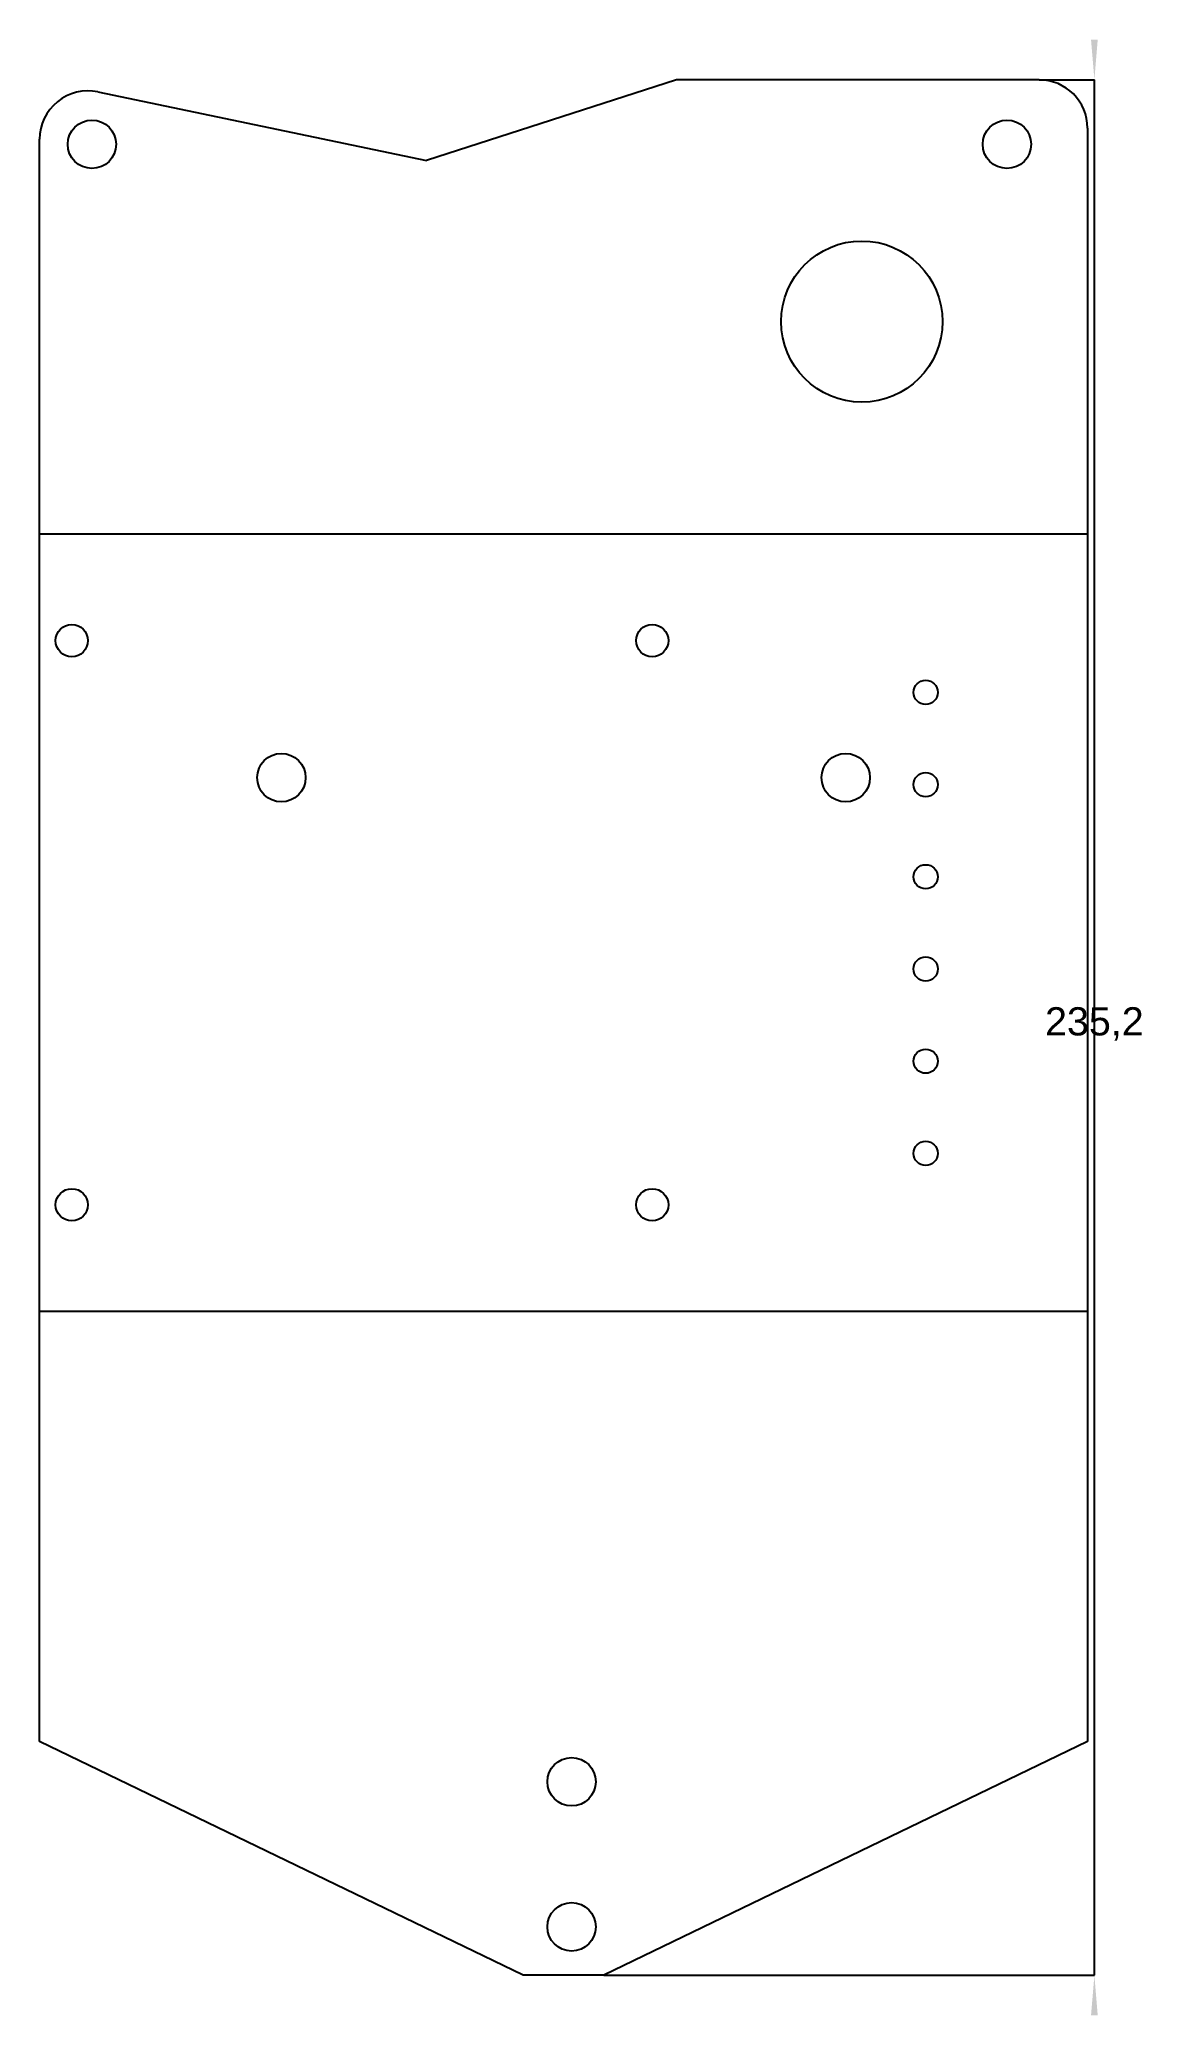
# Model space of a CAD drawing. Header units: millimetres. Extents: x 30 to 167, y 35 to 280.
import ezdxf
from ezdxf.enums import TextEntityAlignment as Align

# ---------------------------------------------------------------- set-up
doc = ezdxf.new("R2010")
doc.units = ezdxf.units.MM
doc.layers.get('0').update_dxf_attribs({"linetype": 'CONTINUOUS'})
doc.layers.add('Dimension', color=7, linetype='CONTINUOUS')
doc.layers.add('View', color=7, linetype='CONTINUOUS')
doc.styles.get("Standard").update_dxf_attribs({"font": 'arial.ttf'})
doc.dimstyles.get("Standard").update_dxf_attribs({"dimscale": 0, "dimtxt": 2.5, "dimasz": 2.5, "dimexe": 1.25, "dimexo": 0.625, "dimtad": 1, "dimtxsty": 'STANDARD', "dimcen": 2.5, "dimazin": 3, "dimtfac": 1, "dimtmove": 0, "dimatfit": 3})

# ---------------------------------------------------------------- blocks, each defined once
blk = doc.blocks.new('*Dimension')
at = {"color": 0}
for points in [[(161.48, 280.216), (160.647, 280.216), (161.064, 275.216)], [(161.48, 35.0431), (160.647, 35.0431), (161.064, 40.0431)]]:
    blk.add_solid(points, dxfattribs=at)
at = {"layer": 'Dimension'}
for p, q in [((154.218, 275.216), (161.064, 275.216)), ((161.064, 40.0431), (161.064, 275.216)), ((100.218, 40.0431), (161.064, 40.0431))]:
    blk.add_line(p, q, dxfattribs=at)
blk.add_text('235,2', height=3.5, dxfattribs=at).set_placement((161.064, 156.644), align=Align.CENTER)

msp = doc.modelspace()

# ---------------------------------------------------------------- linework, layer by layer
at = {"layer": 'View'}
for p, q in [((109.218, 275.216), (78.2176, 265.216)), ((154.218, 275.216), (109.218, 275.216)), ((37.4414, 273.711), (78.2176, 265.216)), ((30.2176, 69.0431), (30.2176, 267.837)), ((160.218, 269.216), (160.218, 69.0431)), ((30.2176, 218.886), (160.218, 218.886)), ((160.218, 122.373), (30.2176, 122.373)), ((90.2176, 40.0431), (30.2176, 69.0431)), ((160.218, 69.0431), (100.218, 40.0431)), ((100.218, 40.0431), (90.2176, 40.0431))]:
    msp.add_line(p, q, dxfattribs=at)
for centre, radius in [((36.7176, 267.216), 3), ((150.218, 267.216), 3), ((132.218, 245.216), 10), ((34.2176, 205.629), 2), ((106.218, 205.629), 2), ((140.138, 199.209), 1.5), ((60.2176, 188.629), 3), ((130.218, 188.629), 3), ((140.138, 187.769), 1.5), ((140.138, 176.329), 1.5), ((140.138, 164.889), 1.5), ((140.138, 153.449), 1.5), ((140.138, 142.009), 1.5), ((34.2176, 135.629), 2), ((106.218, 135.629), 2), ((96.2176, 64.0431), 3), ((96.2176, 46.0431), 3)]:
    msp.add_circle(centre, radius, dxfattribs=at)
for centre, start, end in [((154.218, 269.213), 0.024509, 90), ((36.2176, 267.837), 78.2317, 180)]:
    msp.add_arc(centre, 6, start, end, dxfattribs=at)

# ---------------------------------------------------------------- dimensions: what is measured, and where the dimension line sits
at = {"layer": 'Dimension'}
dim = msp.add_linear_dim(base=(161.064, 156.644), p1=(100.218, 40.0431), p2=(154.218, 275.216), angle=90, text='235,2', dimstyle='STANDARD', dxfattribs=at)
dim.commit()
dim.dimension.update_dxf_attribs({"geometry": '*Dimension', "text_midpoint": (165.937, 157.763)})

doc.saveas('drawing.dxf')
